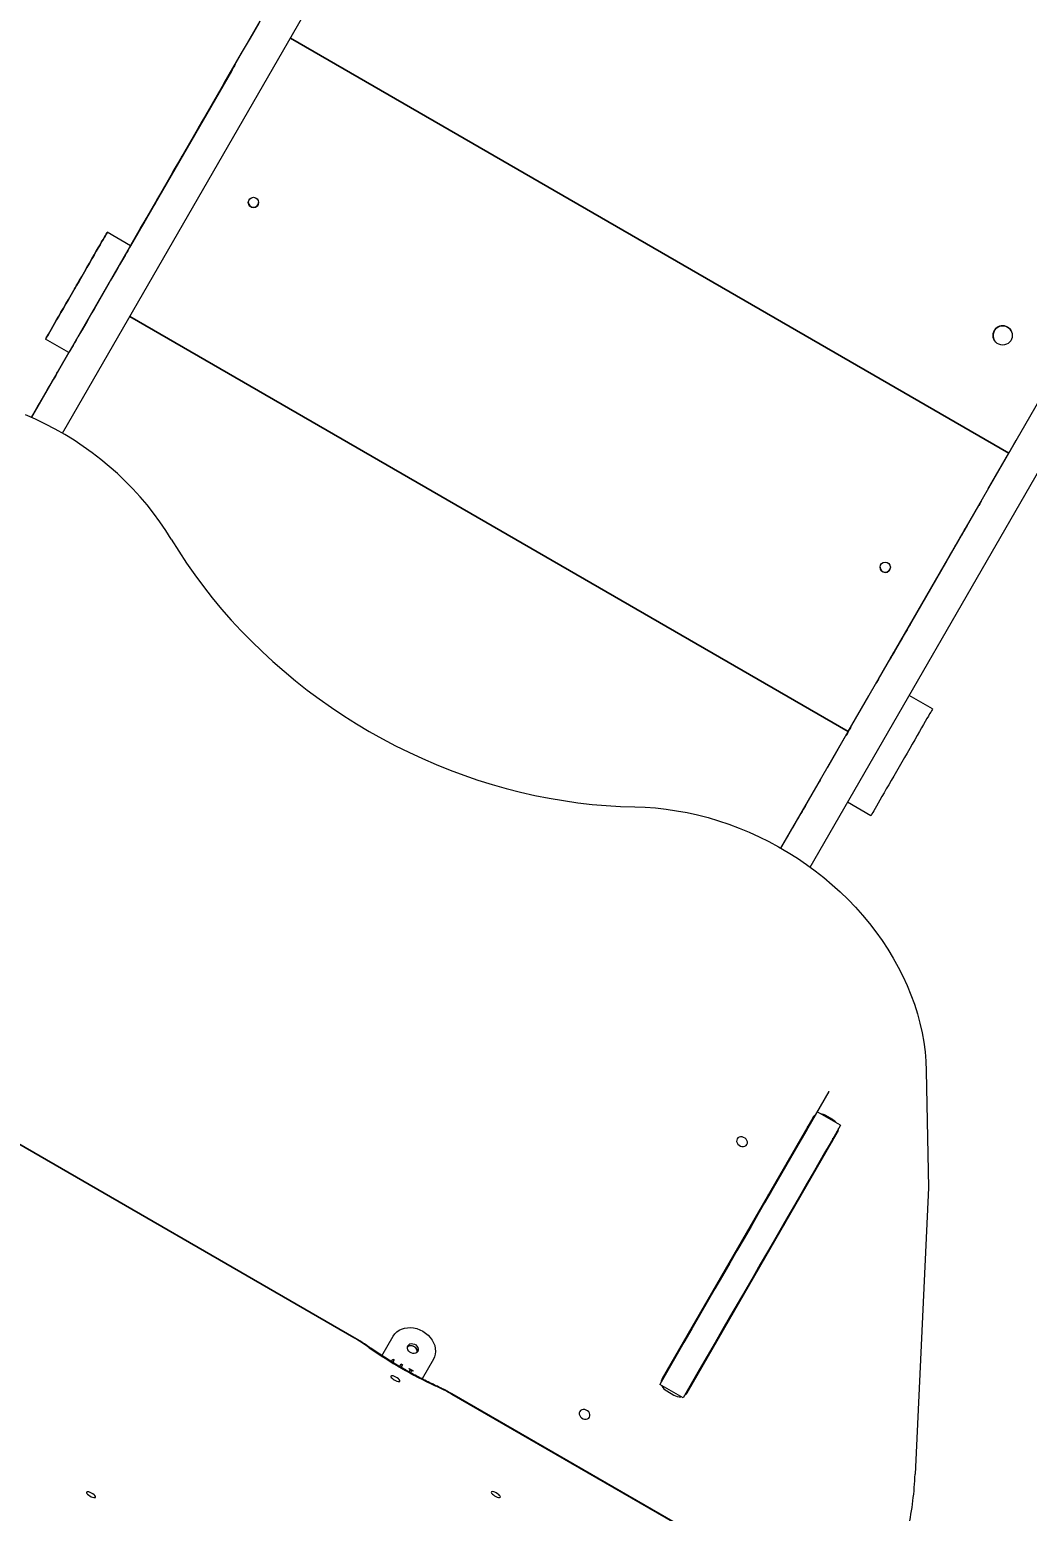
# Model space of a CAD drawing. Header units: millimetres. Extents: x 10684 to 26054, y -4768 to 6894.
# Drawn here: x 16759 to 17536, y -840 to 314 of the extents above; entities that cross this region are included whole.
import ezdxf

# ---------------------------------------------------------------- set-up
doc = ezdxf.new("R2010")
doc.units = ezdxf.units.MM
for name, color, linetype in [('DIKOM_ОБЪЕКТ', 7, 'Continuous'), ('DIKOM_РАЗМЕР_ЗОНА', 7, 'Continuous'), ('DIKOM_РАЗМЕР_ОБЪЕКТА', 7, 'Continuous')]:
    doc.layers.add(name, color=color, linetype=linetype)
doc.styles.add('style1', font='arial.ttf', dxfattribs={"width": 0.8})
doc.dimstyles.new('1-50', dxfattribs={"dimtxt": 300, "dimasz": 200, "dimexe": 100, "dimexo": 0, "dimgap": 100, "dimtad": 1, "dimtxsty": 'style1', "dimcen": 200, "dimclrd": 7, "dimclre": 7, "dimclrt": 7, "dimadec": 1, "dimazin": 2, "dimtfac": 1, "dimtmove": 0, "dimatfit": 2, "dimfxl": 0, "dimlwd": 25, "dimlwe": 18, "dimarcsym": 0})

# ---------------------------------------------------------------- blocks, each defined once
blk = doc.blocks.new('*D10')
at = {"layer": 'Defpoints', "color": 0, "transparency": 16777216}
for p in [(23703.9, 6443.4), (23703.9, 1519.9), (10683.6, -343.4)]:
    blk.add_point(p, dxfattribs=at)
at = {"layer": 'DIKOM_РАЗМЕР_ЗОНА', "color": 7, "lineweight": 18, "transparency": 16777216}
for p, q in [((10683.6, -343.4), (10683.6, 6543.4)), ((23703.9, 1519.9), (23703.9, 6543.4))]:
    blk.add_line(p, q, dxfattribs=at)
at = {"layer": 'DIKOM_РАЗМЕР_ЗОНА', "color": 7, "lineweight": 25, "transparency": 16777216}
blk.add_line((10883.6, 6443.4), (23503.9, 6443.4), dxfattribs=at)
at = {"layer": 'DIKOM_РАЗМЕР_ЗОНА', "color": 7, "transparency": 16777216}
for points in [[(10883.6, 6476.7), (10883.6, 6410.1), (10683.6, 6443.4)], [(23503.9, 6476.7), (23503.9, 6410.1), (23703.9, 6443.4)]]:
    blk.add_solid(points, dxfattribs=at)
at = {"layer": 'DIKOM_РАЗМЕР_ЗОНА', "color": 7, "transparency": 16777216, "insert": (17260.4, 6696.7), "char_height": 300, "attachment_point": 5, "style": 'style1'}
blk.add_mtext('13000', dxfattribs=at)
blk = doc.blocks.new('*D11')
at = {"layer": 'Defpoints', "color": 0, "transparency": 16777216}
for p in [(22204.3, 5604.8), (22204.3, 1517.6), (12683.6, -576.7)]:
    blk.add_point(p, dxfattribs=at)
at = {"layer": 'DIKOM_РАЗМЕР_ОБЪЕКТА', "color": 7, "lineweight": 18, "transparency": 16777216}
for p, q in [((12683.6, -576.7), (12683.6, 5704.8)), ((22204.3, 1517.6), (22204.3, 5704.8))]:
    blk.add_line(p, q, dxfattribs=at)
at = {"layer": 'DIKOM_РАЗМЕР_ОБЪЕКТА', "color": 7, "lineweight": 25, "transparency": 16777216}
blk.add_line((12883.6, 5604.8), (22004.3, 5604.8), dxfattribs=at)
at = {"layer": 'DIKOM_РАЗМЕР_ОБЪЕКТА', "color": 7, "transparency": 16777216}
for points in [[(12883.6, 5638.1), (12883.6, 5571.5), (12683.6, 5604.8)], [(22004.3, 5638.1), (22004.3, 5571.5), (22204.3, 5604.8)]]:
    blk.add_solid(points, dxfattribs=at)
at = {"layer": 'DIKOM_РАЗМЕР_ОБЪЕКТА', "color": 7, "transparency": 16777216, "insert": (17246, 5858), "char_height": 300, "attachment_point": 5, "style": 'style1'}
blk.add_mtext('9500', dxfattribs=at)

msp = doc.modelspace()

# ---------------------------------------------------------------- linework, layer by layer
at = {"layer": 'DIKOM_ОБЪЕКТ', "color": 7, "linetype": 'Continuous', "lineweight": 15}
for p, q in [((16784.448, -0.536), (16990.01, 355.526)), ((16760.378, 11.773), (16938.511, 320.324)), ((17521.347, -16.128), (16961.914, 306.861)), ((17521.347, -16.13), (16961.914, 306.859)), ((16961.921, 306.872), (17521.35, -16.115)), ((16915.012, 279.669), (16837.505, 145.422)), ((16916.012, 281.399), (16837.506, 145.422)), ((16837.506, 145.422), (16915.012, 279.667)), ((16916.012, 281.399), (16916.012, 281.401)), ((16919.012, 286.595), (16919.012, 286.596)), ((16861.634, 187.169), (16901.634, 256.455)), ((16906.012, 264.07), (16906.011, 264.038)), ((16850.389, 167.725), (16890.389, 237.011)), ((16890.404, 237.003), (16890.389, 237.011)), ((16850.403, 167.717), (16850.389, 167.725)), ((16819.326, 155.89), (16819.327, 155.918)), ((16837.513, 145.39), (16819.326, 155.89)), ((16837.513, 145.418), (16819.327, 155.918)), ((16846.012, 160.143), (16846.011, 160.111)), ((16846.026, 160.135), (16846.012, 160.143)), ((16837.513, 145.39), (16837.513, 145.418)), ((17396.347, -232.649), (16836.913, 90.341)), ((17396.347, -232.647), (16836.914, 90.342)), ((16836.919, 90.35), (17396.347, -232.637)), ((16771.326, 72.752), (16771.327, 72.779)), ((16789.513, 62.252), (16771.326, 72.752)), ((17510, 71.911), (17510, 71.911)), ((16760.35, 11.785), (16789.492, 62.264)), ((16789.498, 62.26), (16760.355, 11.783)), ((16760.356, 11.783), (16789.499, 62.26)), ((16789.499, 62.26), (16760.356, 11.783)), ((16781.012, 47.551), (16781.011, 47.519)), ((16760.375, 11.774), (16776.634, 39.937)), ((17343.901, -323.536), (17549.462, 32.526)), ((16760.359, 11.781), (16765.389, 20.493)), ((16765.404, 20.484), (16765.389, 20.493)), ((17366.594, -338.23), (17572.845, 19.026)), ((17521.35, -16.114), (17527.162, -6.047)), ((17505.347, -43.843), (17521.347, -16.13)), ((17521.347, -16.13), (17521.347, -16.128)), ((17419.847, -191.933), (17497.847, -56.833)), ((17444.47, -149.331), (17484.47, -80.045)), ((17488.847, -72.43), (17488.846, -72.462)), ((17433.224, -168.775), (17473.224, -99.489)), ((17473.239, -99.497), (17473.224, -99.489)), ((17433.239, -168.783), (17433.224, -168.775)), ((17428.847, -176.357), (17428.847, -176.389)), ((17428.861, -176.365), (17428.847, -176.357)), ((17396.347, -232.637), (17412.347, -204.924)), ((17461.917, -215.11), (17443.734, -204.612)), ((17461.918, -215.082), (17443.746, -204.591)), ((17461.917, -215.11), (17461.918, -215.082)), ((17380.347, -260.362), (17396.347, -232.649)), ((17396.347, -232.649), (17396.347, -232.647)), ((17343.88, -323.524), (17372.847, -273.352)), ((17413.917, -298.248), (17395.736, -287.752)), ((17343.898, -323.535), (17359.469, -296.563)), ((17363.847, -288.949), (17363.846, -288.981)), ((17343.883, -323.526), (17348.224, -316.007)), ((17348.239, -316.016), (17348.224, -316.007)), ((17011.215, -704.559), (16619.948, -478.661)), ((17011.377, -704.278), (16620.111, -478.38)), ((17457.063, -496.719), (17458.842, -587.786)), ((17331.328, -599.457), (17381.328, -512.854)), ((17331.423, -599.659), (17381.423, -513.056)), ((17381.285, -513.308), (17381.423, -513.056)), ((17381.323, -513.121), (17381.328, -512.854)), ((17381.326, -513.002), (17381.325, -513.003)), ((17390.263, -539.203), (17372.076, -528.703)), ((17368.61, -533.306), (17251.371, -736.371)), ((17378.807, -531.646), (17378.398, -532.353)), ((17384.349, -534.846), (17378.807, -531.646)), ((17383.941, -535.553), (17384.349, -534.846)), ((17270.77, -747.571), (17388.009, -544.506)), ((17458.842, -587.786), (17448.34, -810.805)), ((17333.762, -595.065), (17333.156, -594.715)), ((17321.706, -614.547), (17322.312, -614.897)), ((17323.353, -611.694), (17323.959, -612.044)), ((17346.294, -616.76), (17346.294, -615.36)), ((17346.333, -615.291), (17346.333, -616.691)), ((17346.339, -616.681), (17346.339, -615.281)), ((17346.451, -616.487), (17346.451, -615.087)), ((17331.292, -642.743), (17331.292, -641.343)), ((17033.257, -718.585), (17042.087, -703.292)), ((17039.375, -722.366), (17040.578, -723.061)), ((17040.578, -723.061), (17041.658, -721.19)), ((17041.514, -721.439), (17042.597, -722.064)), ((17041.517, -723.934), (17041.66, -723.686)), ((17041.658, -721.19), (17042.74, -721.815)), ((17042.74, -721.815), (17041.66, -723.686)), ((17041.66, -723.686), (17045.028, -725.63)), ((17045.028, -725.63), (17044.906, -725.842)), ((17045.74, -726.342), (17045.87, -726.116)), ((17045.87, -726.116), (17047.073, -726.811)), ((17047.073, -726.811), (17048.153, -724.94)), ((17048.009, -725.189), (17049.092, -725.814)), ((17048.153, -724.94), (17049.236, -725.565)), ((17049.236, -725.565), (17048.156, -727.436)), ((17073.263, -721.292), (17064.434, -736.585)), ((17259.052, -724.466), (17258.446, -724.116)), ((17046.929, -727.059), (17047.073, -726.811)), ((17048.012, -727.684), (17048.156, -727.436)), ((17048.156, -727.436), (17051.523, -729.38)), ((17051.523, -729.38), (17051.39, -729.61)), ((17054.294, -728.748), (17054.408, -728.551)), ((17054.307, -731.225), (17054.751, -730.456)), ((17054.408, -728.551), (17057.655, -730.426)), ((17054.814, -729.117), (17056.877, -730.308)), ((17055.834, -731.081), (17055.401, -731.83)), ((17057.655, -730.426), (17057.542, -730.623)), ((17261.366, -848.984), (17087.602, -748.661)), ((17261.528, -848.703), (17087.764, -748.38)), ((17267.713, -751.466), (17249.526, -740.966)), ((17255.031, -746.031), (17260.574, -749.231))]:
    msp.add_line(p, q, dxfattribs=at)
at = {"layer": 'DIKOM_ОБЪЕКТ', "color": 7, "linetype": 'Continuous', "lineweight": 15, "flags": 128}
for points in [[(16837.503, 145.424), (16839.131, 148.245), (16845.325, 158.973), (16851.592, 169.829), (16857.927, 180.802), (16864.327, 191.886), (16870.784, 203.072), (16877.297, 214.351), (16883.858, 225.716), (16890.464, 237.159), (16897.11, 248.67), (16903.791, 260.241), (16910.501, 271.864), (16917.236, 283.53), (16923.991, 295.23), (16930.762, 306.957), (16937.542, 318.701), (16938.517, 320.389)], [(16915.012, 279.669), (16915.793, 281.02), (16916.543, 282.32), (16917.235, 283.518), (16917.841, 284.567), (16918.338, 285.429), (16918.708, 286.069), (16918.935, 286.463), (16919.012, 286.596)], [(16919.012, 286.595), (16918.935, 286.462), (16918.708, 286.068), (16918.338, 285.427), (16917.841, 284.566), (16917.235, 283.516), (16916.543, 282.318), (16915.793, 281.018), (16915.012, 279.667)], [(16890.389, 237.011), (16891.558, 239.035), (16892.808, 241.201), (16894.117, 243.468), (16895.461, 245.796), (16896.814, 248.141), (16898.154, 250.46), (16899.453, 252.711), (16900.69, 254.854), (16901.841, 256.847), (16902.885, 258.655), (16903.804, 260.246), (16904.579, 261.588), (16905.197, 262.659), (16905.647, 263.438), (16905.92, 263.912), (16906.012, 264.07)], [(16906.011, 264.038), (16905.937, 263.909), (16905.717, 263.527), (16905.352, 262.895), (16904.85, 262.025), (16904.216, 260.928), (16903.462, 259.62), (16902.597, 258.122), (16901.634, 256.455)], [(16878.011, 215.583), (16877.922, 215.429), (16877.664, 214.981), (16877.258, 214.279), (16876.742, 213.384), (16876.161, 212.378), (16875.566, 211.348), (16875.011, 210.387), (16874.545, 209.58), (16874.209, 208.998), (16874.033, 208.694), (16874.033, 208.694), (16874.209, 208.998), (16874.545, 209.58), (16875.011, 210.387), (16875.566, 211.349), (16876.161, 212.378), (16876.742, 213.385), (16877.258, 214.279), (16877.664, 214.981), (16877.922, 215.429), (16878.011, 215.583)], [(16861.634, 187.169), (16860.466, 185.145), (16859.216, 182.98), (16857.907, 180.712), (16856.563, 178.385), (16855.209, 176.04), (16853.87, 173.721), (16852.57, 171.469), (16851.333, 169.327), (16850.182, 167.334), (16849.138, 165.525), (16848.22, 163.935), (16847.444, 162.592), (16846.826, 161.521), (16846.376, 160.742), (16846.103, 160.269), (16846.011, 160.111)], [(16846.012, 160.143), (16846.086, 160.271), (16846.307, 160.654), (16846.671, 161.285), (16847.174, 162.156), (16847.807, 163.253), (16848.562, 164.56), (16849.427, 166.058), (16850.389, 167.725)], [(16819.326, 155.89), (16819.235, 155.732), (16818.962, 155.258), (16818.508, 154.473), (16817.879, 153.382), (16817.078, 151.994), (16816.111, 150.319), (16814.986, 148.371), (16813.711, 146.163), (16812.297, 143.712), (16810.753, 141.039), (16809.092, 138.161), (16807.326, 135.103), (16805.469, 131.886), (16803.535, 128.535), (16801.538, 125.077), (16799.494, 121.536), (16797.418, 117.941), (16795.326, 114.318), (16793.234, 110.695), (16791.158, 107.099), (16789.114, 103.559), (16787.118, 100.1), (16785.183, 96.75), (16783.326, 93.533), (16781.56, 90.475), (16779.899, 87.598), (16778.356, 84.925), (16776.941, 82.475), (16775.667, 80.268), (16774.542, 78.319), (16773.575, 76.645), (16772.774, 75.258), (16772.144, 74.167), (16771.691, 73.383), (16771.417, 72.91), (16771.326, 72.752)], [(16771.327, 72.779), (16771.418, 72.938), (16771.691, 73.411), (16772.144, 74.197), (16772.774, 75.287), (16773.575, 76.675), (16774.542, 78.35), (16775.667, 80.299), (16776.942, 82.507), (16778.356, 84.957), (16779.9, 87.631), (16781.561, 90.508), (16783.327, 93.567), (16785.184, 96.784), (16787.118, 100.134), (16789.115, 103.593), (16791.159, 107.133), (16793.235, 110.729), (16795.327, 114.352), (16797.419, 117.975), (16799.494, 121.57), (16801.538, 125.111), (16803.535, 128.569), (16805.47, 131.919), (16807.327, 135.136), (16809.093, 138.194), (16810.754, 141.071), (16812.297, 143.745), (16813.712, 146.194), (16814.986, 148.402), (16816.111, 150.35), (16817.078, 152.024), (16817.879, 153.412), (16818.509, 154.502), (16818.962, 155.287), (16819.235, 155.76), (16819.327, 155.918)], [(16837.513, 145.39), (16837.421, 145.232), (16837.148, 144.758), (16836.695, 143.973), (16836.065, 142.882), (16835.264, 141.494), (16834.297, 139.819), (16833.172, 137.871), (16831.898, 135.663), (16830.483, 133.212), (16828.939, 130.539), (16827.278, 127.661), (16825.513, 124.603), (16823.655, 121.386), (16821.721, 118.035), (16819.724, 114.577), (16817.68, 111.036), (16815.604, 107.441), (16813.513, 103.818), (16811.421, 100.195), (16809.345, 96.599), (16807.301, 93.059), (16805.304, 89.6), (16803.37, 86.25), (16801.513, 83.033), (16799.747, 79.975), (16798.086, 77.098), (16796.542, 74.425), (16795.128, 71.975), (16793.853, 69.768), (16792.728, 67.819), (16791.761, 66.145), (16790.96, 64.758), (16790.33, 63.667), (16789.877, 62.883), (16789.604, 62.41), (16789.513, 62.252)], [(16797.326, 117.787), (16797.237, 117.633), (16796.979, 117.185), (16796.573, 116.482), (16796.057, 115.588), (16795.476, 114.581), (16794.881, 113.551), (16794.326, 112.59), (16793.86, 111.783), (16793.524, 111.201), (16793.348, 110.897), (16793.348, 110.897), (16793.524, 111.202), (16793.86, 111.783), (16794.326, 112.591), (16794.881, 113.552), (16795.476, 114.582), (16796.057, 115.588), (16796.573, 116.483), (16796.979, 117.185), (16797.237, 117.633), (16797.326, 117.787)], [(16797.327, 117.811), (16797.238, 117.657), (16796.979, 117.209), (16796.574, 116.507), (16796.057, 115.612), (16795.476, 114.606), (16794.882, 113.576), (16794.327, 112.615), (16793.861, 111.807), (16793.525, 111.226), (16793.349, 110.922), (16793.349, 110.922), (16793.525, 111.226), (16793.861, 111.808), (16794.327, 112.615), (16794.882, 113.576), (16795.476, 114.606), (16796.057, 115.613), (16796.574, 116.507), (16796.979, 117.209), (16797.238, 117.657), (16797.327, 117.811)], [(16765.389, 20.493), (16766.557, 22.517), (16767.808, 24.682), (16769.117, 26.95), (16770.46, 29.277), (16771.814, 31.622), (16773.153, 33.941), (16774.453, 36.193), (16775.69, 38.335), (16776.841, 40.328), (16777.885, 42.137), (16778.803, 43.727), (16779.579, 45.07), (16780.197, 46.141), (16780.647, 46.92), (16780.92, 47.393), (16781.012, 47.551)], [(16781.011, 47.519), (16780.937, 47.391), (16780.716, 47.008), (16780.352, 46.377), (16779.849, 45.506), (16779.216, 44.409), (16778.461, 43.102), (16777.597, 41.604), (16776.634, 39.937)], [(16869.207, -83.039), (16864.907, -76.154), (16860.319, -69.388), (16855.453, -62.754), (16850.316, -56.264), (16844.918, -49.929), (16839.267, -43.76), (16833.374, -37.767), (16827.249, -31.961), (16820.903, -26.352), (16814.346, -20.95), (16807.591, -15.764), (16800.648, -10.804), (16793.529, -6.077), (16786.249, -1.593), (16778.818, 2.642), (16771.25, 6.619), (16763.558, 10.331), (16755.755, 13.774)], [(17499.784, -53.479), (17499.378, -54.182), (17498.628, -55.482), (17497.847, -56.833)], [(17473.224, -99.489), (17474.393, -97.465), (17475.643, -95.299), (17476.952, -93.032), (17478.296, -90.704), (17479.649, -88.359), (17480.989, -86.04), (17482.289, -83.789), (17483.525, -81.646), (17484.676, -79.653), (17485.721, -77.845), (17486.639, -76.254), (17487.414, -74.912), (17488.032, -73.841), (17488.482, -73.062), (17488.756, -72.589), (17488.847, -72.43)], [(17488.846, -72.462), (17488.773, -72.591), (17488.552, -72.973), (17488.187, -73.605), (17487.685, -74.475), (17487.051, -75.572), (17486.297, -76.88), (17485.432, -78.378), (17484.47, -80.045)], [(16869.207, -83.039), (16875.014, -92.435), (16881.118, -101.71), (16887.512, -110.855), (16894.191, -119.861), (16901.148, -128.72), (16908.376, -137.422), (16915.867, -145.96), (16923.614, -154.324), (16931.61, -162.506), (16939.847, -170.498), (16948.316, -178.293), (16957.01, -185.881), (16965.919, -193.257), (16975.034, -200.413), (16984.347, -207.341), (16993.849, -214.035), (17003.53, -220.488), (17013.38, -226.693), (17023.39, -232.645), (17033.549, -238.338), (17043.849, -243.766), (17054.277, -248.923), (17064.825, -253.805), (17075.482, -258.406), (17086.237, -262.723), (17097.079, -266.75), (17107.998, -270.485), (17118.982, -273.922), (17130.022, -277.059), (17141.106, -279.893), (17152.223, -282.42), (17163.363, -284.639), (17174.513, -286.547), (17185.663, -288.142), (17196.802, -289.423), (17207.92, -290.389), (17219.004, -291.037), (17230.044, -291.369)], [(17444.47, -149.331), (17443.301, -151.355), (17442.051, -153.52), (17440.742, -155.788), (17439.398, -158.115), (17438.044, -160.46), (17436.705, -162.779), (17435.405, -165.031), (17434.168, -167.173), (17433.017, -169.166), (17431.973, -170.975), (17431.055, -172.565), (17430.28, -173.908), (17429.661, -174.979), (17429.211, -175.758), (17428.938, -176.231), (17428.847, -176.389)], [(17428.847, -176.357), (17428.921, -176.229), (17429.142, -175.846), (17429.506, -175.215), (17430.009, -174.344), (17430.642, -173.247), (17431.397, -171.94), (17432.262, -170.442), (17433.224, -168.775)], [(17419.847, -191.933), (17419.067, -193.285), (17418.317, -194.585), (17417.911, -195.287)], [(17461.917, -215.11), (17461.826, -215.268), (17461.552, -215.742), (17461.099, -216.527), (17460.47, -217.618), (17459.668, -219.006), (17458.702, -220.681), (17457.577, -222.629), (17456.302, -224.837), (17454.888, -227.287), (17453.344, -229.961), (17451.683, -232.839), (17449.917, -235.897), (17448.06, -239.114), (17446.125, -242.465), (17444.129, -245.923), (17442.084, -249.464), (17440.009, -253.059), (17437.917, -256.682), (17435.825, -260.305), (17433.749, -263.901), (17431.705, -267.441), (17429.708, -270.9), (17427.774, -274.25), (17425.917, -277.467), (17424.151, -280.525), (17422.49, -283.402), (17420.946, -286.075), (17419.532, -288.525), (17418.257, -290.732), (17417.132, -292.681), (17416.166, -294.355), (17415.364, -295.742), (17414.735, -296.833), (17414.282, -297.617), (17414.008, -298.09), (17413.917, -298.248)], [(17398.348, -229.213), (17398.259, -229.367), (17398, -229.816), (17397.595, -230.518), (17397.078, -231.412), (17396.497, -232.419), (17395.903, -233.449), (17395.348, -234.41), (17394.882, -235.217), (17394.546, -235.799), (17394.37, -236.103), (17394.37, -236.103), (17394.546, -235.798), (17394.882, -235.217), (17395.348, -234.409), (17395.903, -233.448), (17396.497, -232.418), (17397.078, -231.412), (17397.595, -230.517), (17398, -229.815), (17398.259, -229.367), (17398.348, -229.213)], [(17398.348, -229.189), (17398.26, -229.343), (17398.001, -229.791), (17397.595, -230.493), (17397.079, -231.388), (17396.498, -232.394), (17395.903, -233.424), (17395.348, -234.385), (17394.882, -235.193), (17394.546, -235.774), (17394.371, -236.078), (17394.371, -236.078), (17394.546, -235.774), (17394.882, -235.192), (17395.348, -234.385), (17395.903, -233.424), (17396.498, -232.394), (17397.079, -231.387), (17397.595, -230.493), (17398.001, -229.791), (17398.26, -229.343), (17398.348, -229.189)], [(17374.784, -269.998), (17374.378, -270.701), (17373.628, -272), (17372.847, -273.352)], [(17230.044, -291.369), (17238.157, -291.65), (17246.31, -292.24), (17254.488, -293.137), (17262.677, -294.341), (17270.863, -295.848), (17279.031, -297.657), (17287.167, -299.764), (17295.258, -302.166), (17303.289, -304.857), (17311.245, -307.835), (17319.114, -311.093), (17326.882, -314.625), (17334.534, -318.426), (17342.058, -322.489), (17349.44, -326.808), (17356.669, -331.373), (17363.73, -336.178), (17370.612, -341.214), (17377.303, -346.473), (17383.792, -351.944), (17390.066, -357.62), (17396.115, -363.489), (17401.929, -369.541), (17407.497, -375.767), (17412.809, -382.155), (17417.857, -388.694), (17422.632, -395.373), (17427.125, -402.179), (17431.328, -409.102), (17435.235, -416.129), (17438.838, -423.249), (17442.131, -430.447), (17445.109, -437.713), (17447.766, -445.033), (17450.097, -452.394), (17452.099, -459.785), (17453.767, -467.191), (17455.1, -474.601), (17456.095, -482), (17456.75, -489.377), (17457.063, -496.719)], [(17348.224, -316.007), (17349.393, -313.983), (17350.643, -311.818), (17351.952, -309.55), (17353.295, -307.223), (17354.649, -304.878), (17355.988, -302.559), (17357.288, -300.307), (17358.525, -298.165), (17359.676, -296.172), (17360.72, -294.363), (17361.638, -292.773), (17362.414, -291.43), (17363.032, -290.359), (17363.482, -289.58), (17363.755, -289.107), (17363.847, -288.949)], [(17363.846, -288.981), (17363.772, -289.109), (17363.552, -289.492), (17363.187, -290.123), (17362.685, -290.994), (17362.051, -292.091), (17361.297, -293.398), (17360.432, -294.896), (17359.469, -296.563)], [(17372.076, -528.703), (17368.083, -535.619), (17363.943, -542.791), (17359.657, -550.214), (17355.23, -557.882), (17350.665, -565.789), (17345.965, -573.929), (17341.135, -582.295), (17336.178, -590.88), (17331.099, -599.678), (17325.901, -608.681), (17320.588, -617.883), (17315.165, -627.276), (17309.636, -636.853), (17304.005, -646.605), (17298.278, -656.526), (17292.458, -666.606), (17286.55, -676.839), (17280.559, -687.216), (17274.489, -697.729), (17268.346, -708.368), (17262.135, -719.127), (17255.86, -729.996), (17249.526, -740.966)], [(17390.263, -539.203), (17386.27, -546.119), (17382.129, -553.291), (17377.844, -560.714), (17373.416, -568.382), (17368.851, -576.289), (17364.152, -584.429), (17359.322, -592.795), (17354.365, -601.38), (17349.285, -610.178), (17344.087, -619.181), (17338.775, -628.383), (17333.352, -637.776), (17327.822, -647.353), (17322.192, -657.105), (17316.464, -667.026), (17310.644, -677.106), (17304.736, -687.339), (17298.745, -697.716), (17292.676, -708.229), (17286.533, -718.868), (17280.321, -729.627), (17274.046, -740.496), (17267.713, -751.466)], [(17317.397, -554.21), (17317.749, -553.243), (17317.764, -552.177), (17317.44, -551.098), (17316.805, -550.092), (17315.908, -549.241), (17314.824, -548.615), (17313.639, -548.264), (17312.45, -548.216), (17311.353, -548.476), (17310.437, -549.022), (17309.776, -549.81), (17309.424, -550.776), (17309.409, -551.842), (17309.733, -552.922), (17310.369, -553.928), (17311.265, -554.778), (17312.35, -555.404), (17313.535, -555.755), (17314.724, -555.803), (17315.821, -555.544), (17316.737, -554.998), (17317.397, -554.21)], [(17328.3, -647.926), (17328.3, -646.783), (17328.3, -646.526)], [(17042.087, -703.292), (17043.294, -701.568), (17044.794, -700.062), (17046.556, -698.804), (17048.544, -697.822), (17050.718, -697.134), (17053.034, -696.755), (17055.445, -696.692), (17057.901, -696.946), (17060.352, -697.513), (17062.749, -698.381), (17065.042, -699.532), (17067.186, -700.942), (17069.135, -702.584), (17070.852, -704.424), (17072.3, -706.423), (17073.451, -708.542), (17074.28, -710.738), (17074.772, -712.965), (17074.915, -715.178), (17074.708, -717.332), (17074.153, -719.384), (17073.263, -721.292)], [(17011.377, -704.278), (17011.35, -704.325), (17011.215, -704.559)], [(17024.006, -712.333), (17023.789, -712.258), (17023.389, -712.324)], [(17061.076, -715.201), (17060.414, -715.991), (17059.498, -716.538), (17058.4, -716.799), (17057.21, -716.752), (17056.025, -716.402), (17054.941, -715.775), (17054.045, -714.924), (17053.409, -713.918), (17053.086, -712.837), (17053.102, -711.769), (17053.455, -710.801), (17054.117, -710.011), (17055.034, -709.464), (17056.131, -709.203), (17057.321, -709.25), (17058.506, -709.6), (17059.59, -710.227), (17060.487, -711.078), (17061.122, -712.084), (17061.445, -713.165), (17061.429, -714.233), (17061.076, -715.201)], [(17060.509, -715.907), (17060.535, -715.783), (17060.549, -714.716), (17060.226, -713.637), (17059.59, -712.631), (17058.693, -711.78), (17057.609, -711.154), (17056.424, -710.803), (17055.235, -710.755), (17054.138, -711.015), (17053.222, -711.561), (17053.127, -711.645)], [(17053.135, -711.611), (17053.255, -711.504), (17054.172, -710.956), (17055.27, -710.695), (17056.459, -710.742), (17057.644, -711.093), (17058.729, -711.719), (17059.625, -712.57), (17060.26, -713.577), (17060.583, -714.658), (17060.568, -715.725), (17060.535, -715.883)], [(17040.263, -734.45), (17040.226, -734.87), (17040.499, -735.431), (17041.06, -736.082), (17041.857, -736.766), (17042.821, -737.422), (17043.865, -737.991), (17044.897, -738.424), (17045.825, -738.681), (17046.567, -738.74), (17047.056, -738.595), (17047.249, -738.26), (17047.13, -737.764), (17046.708, -737.151), (17046.022, -736.476), (17045.131, -735.799), (17044.116, -735.179), (17043.066, -734.673), (17042.075, -734.324), (17041.231, -734.164), (17040.608, -734.207), (17040.263, -734.45)], [(17074.474, -741.47), (17074.648, -741.621), (17074.79, -742)], [(17087.764, -748.38), (17087.737, -748.427), (17087.602, -748.661)], [(17194.847, -766.473), (17195.199, -765.506), (17195.214, -764.44), (17194.89, -763.361), (17194.255, -762.355), (17193.358, -761.504), (17192.273, -760.878), (17191.089, -760.527), (17189.9, -760.479), (17188.803, -760.739), (17187.887, -761.285), (17187.226, -762.073), (17186.874, -763.039), (17186.859, -764.105), (17187.183, -765.185), (17187.819, -766.191), (17188.715, -767.041), (17189.8, -767.667), (17190.985, -768.018), (17192.174, -768.066), (17193.27, -767.807), (17194.186, -767.261), (17194.847, -766.473)], [(16803.292, -824.768), (16803.255, -825.188), (16803.528, -825.749), (16804.089, -826.4), (16804.886, -827.084), (16805.85, -827.74), (16806.894, -828.309), (16807.926, -828.742), (16808.854, -828.999), (16809.596, -829.058), (16810.085, -828.913), (16810.278, -828.578), (16810.159, -828.082), (16809.737, -827.469), (16809.051, -826.794), (16808.16, -826.117), (16807.145, -825.497), (16806.095, -824.991), (16805.104, -824.642), (16804.26, -824.482), (16803.637, -824.526), (16803.292, -824.768)], [(17118.418, -824.654), (17118.381, -825.074), (17118.655, -825.635), (17119.215, -826.286), (17120.013, -826.97), (17120.976, -827.626), (17122.02, -828.195), (17123.052, -828.628), (17123.98, -828.885), (17124.722, -828.944), (17125.211, -828.799), (17125.405, -828.464), (17125.285, -827.968), (17124.863, -827.355), (17124.177, -826.68), (17123.286, -826.003), (17122.271, -825.383), (17121.221, -824.876), (17120.23, -824.528), (17119.386, -824.368), (17118.764, -824.411), (17118.418, -824.654)]]:
    msp.add_lwpolyline(points, dxfattribs=at)
at = {"layer": 'DIKOM_ОБЪЕКТ', "color": 7, "linetype": 'Continuous', "lineweight": 15}
for centre, radius in [((16933.17, 179.117), 4), ((17516.547, 75.57), 7.5), ((17425.072, -104.883), 4)]:
    msp.add_circle(centre, radius, dxfattribs=at)
for centre, radius, start, end in [((16933.17, 179.119), 4, 178.81881, 358.81881), ((17516.547, 75.57), 7.5, 109.057182, 209.202991), ((17516.547, 75.57), 7.5, 29.202991, 109.057182), ((17425.072, -104.881), 4, 178.81881, 358.81881), ((17374.071, -539.77), 9.404, 59.762311, 84.062145), ((17369.116, -543.628), 5.599, 121.043415, 149.620653), ((17373.434, -536.132), 5.591, 121.018055, 149.638984), ((17379.681, -543.009), 9.403, 35.938575, 60.238987), ((17383.147, -541.74), 5.594, 330.366145, 358.971898), ((17378.819, -549.231), 5.597, 330.3783, 358.969277), ((17346.294, -568.451), 2.456, 332.275933, 14.423443), ((17331.588, -593.922), 2.456, 332.26871, 14.415302), ((16930.511, -844.526), 161.567, 54.909881, 60.032463), ((17216.159, -437.79), 335.453, 234.924656, 245.0753), ((17256.236, -739.137), 5.596, 150.378064, 178.969513), ((17006.754, -888.508), 161.534, 59.967081, 65.090718), ((17259.472, -738.136), 9.059, 205.040371, 240.638607), ((17265.189, -741.44), 9.056, 239.356277, 274.964302), ((17265.938, -744.738), 5.601, 301.043436, 329.613385), ((17208.838, -801.807), 239.672, 347.844321, 357.848342)]:
    msp.add_arc(centre, radius, start, end, dxfattribs=at)
for points, knots in [([(17024.006, -712.333), (17023.407, -711.915), (17021.67, -710.703), (17018.709, -708.741), (17015.095, -706.46), (17012.621, -705.008), (17011.377, -704.278)], [0, 0, 0, 0, 0.14883938, 0.43158191, 0.71405586, 1, 1, 1, 1]), ([(17074.474, -741.471), (17073.579, -741.053), (17070.983, -739.841), (17066.668, -737.739), (17061.542, -735.133), (17056.426, -732.416), (17051.335, -729.599), (17046.287, -726.689), (17041.295, -723.696), (17036.375, -720.628), (17031.545, -717.495), (17027.425, -714.723), (17024.945, -712.989), (17024.006, -712.333)], [0, 0, 0, 0, 0.0518574, 0.1504358, 0.24906059, 0.34772477, 0.44641447, 0.54512098, 0.6438304, 0.74252941, 0.8412031, 0.93984491, 1, 1, 1, 1]), ([(17054.751, -730.456), (17054.851, -730.274), (17054.989, -730.02), (17055.151, -729.683), (17055.11, -729.338), (17054.742, -729.022), (17054.444, -728.84), (17054.294, -728.748)], [0, 0, 0, 0, 0.31507418, 0.43880584, 0.5610591, 0.77895393, 1, 1, 1, 1]), ([(17057.542, -730.623), (17057.32, -730.493), (17057.011, -730.313), (17056.563, -730.239), (17056.226, -730.38), (17056.053, -730.725), (17055.901, -730.972), (17055.834, -731.081)], [0, 0, 0, 0, 0.31413792, 0.4367079, 0.55897835, 0.80577176, 1, 1, 1, 1]), ([(17087.764, -748.38), (17087.113, -748.008), (17085.226, -746.928), (17082.069, -745.217), (17078.281, -743.27), (17075.75, -742.073), (17074.474, -741.471)], [0, 0, 0, 0, 0.14869521, 0.43088864, 0.71323176, 1, 1, 1, 1])]:
    msp.add_open_spline(points, degree=3, knots=knots, dxfattribs=at)

# ---------------------------------------------------------------- dimensions: what is measured, and where the dimension line sits
at = {"layer": 'DIKOM_РАЗМЕР_ЗОНА'}
dim = msp.add_linear_dim(base=(23703.869, 6443.393), p1=(10683.599, -343.355), p2=(23703.869, 1519.85), text='13000', dimstyle='1-50', dxfattribs=at)
dim.commit()
dim.dimension.update_dxf_attribs({"geometry": '*D10', "text_midpoint": (17260.351, 6443.393), "dimtype": 160})
at = {"layer": 'DIKOM_РАЗМЕР_ОБЪЕКТА'}
dim = msp.add_linear_dim(base=(22204.333, 5604.786), p1=(12683.599, -576.702), p2=(22204.333, 1517.557), text='9500', dimstyle='1-50', dxfattribs=at)
dim.commit()
dim.dimension.update_dxf_attribs({"geometry": '*D11', "text_midpoint": (17246.027, 5604.786), "dimtype": 160})

doc.saveas('drawing.dxf')
